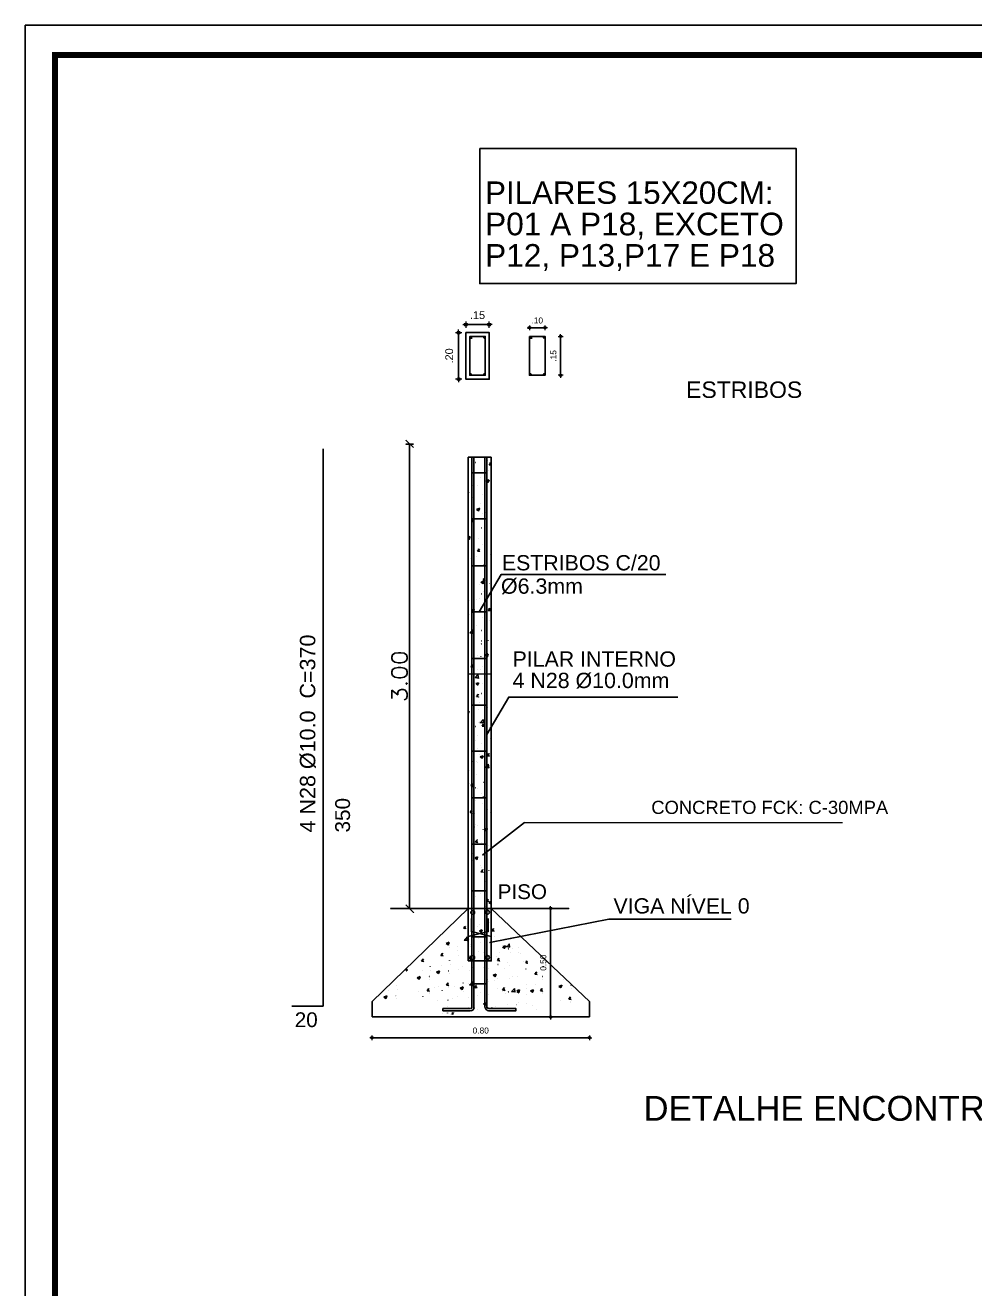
# Model space of a CAD drawing. Header units: millimetres. Extents: x 2317 to 2736, y 1295 to 1343.
# Drawn here: x 2316.87 to 2332.77, y 1320.15 to 1341.3 of the extents above; entities that cross this region are included whole.
import ezdxf

# ---------------------------------------------------------------- set-up
doc = ezdxf.new("R2010")
doc.units = ezdxf.units.MM
for name, color, linetype in [('BL-CRM-03', 7, 'Continuous'), ('PILARES', 1, 'Continuous'), ('VIGAS', 5, 'Continuous')]:
    doc.layers.add(name, color=color, linetype=linetype)
for name, color, linetype, lineweight in [('COTAS', 53, 'Continuous', 9), ('DT-Armadura', 2, 'Continuous', 30), ('DT-Cotas', 9, 'Continuous', 5)]:
    doc.layers.add(name, color=color, linetype=linetype, lineweight=lineweight)
doc.styles.add('Arial', font='arial.ttf')
doc.styles.add('Arial$001', font='arial.ttf', dxfattribs={"height": 1.563588})
doc.styles.add('CARIMBO_DADOS', font='arial.ttf', dxfattribs={"height": 0.1})
doc.dimstyles.new('COTAS_EXTERNAS', dxfattribs={"dimtxt": 0.1, "dimasz": 0.01, "dimexe": 0, "dimexo": 0, "dimgap": 0.07, "dimtad": 1, "dimzin": 5, "dimdsep": 46, "dimtxsty": 'CARIMBO_DADOS', "dimblk1": 'CIRCULOS', "dimblk2": 'CIRCULOS', "dimsah": 1, "dimcen": 0, "dimse1": 1, "dimse2": 1, "dimclrd": 8, "dimclre": 8, "dimclrt": 230, "dimadec": 0, "dimazin": 0, "dimtfac": 100, "dimtix": 1, "dimtmove": 2, "dimatfit": 3, "dimldrblk": 'CIRCULOS', "dimfxl": 1, "dimtolj": 1, "dimtzin": 5, "dimarcsym": 0})

# ---------------------------------------------------------------- blocks, each defined once
blk = doc.blocks.new('CIRCULOS')
at = {"layer": 'COTAS'}
for p, q in [((-4, 0), (4, 0)), ((0, 4), (0, -4))]:
    blk.add_line(p, q, dxfattribs=at)
for radius in [2, 1]:
    blk.add_circle((0, 0), radius, dxfattribs=at)
blk = doc.blocks.new('*D13')
at = {"layer": 'BL-CRM-03', "color": 8, "lineweight": -2}
blk.add_line((2325.668, 1324.708), (2325.668, 1326.505), dxfattribs=at)
at = {"layer": 'Defpoints', "color": 0}
for p in [(2325.668, 1326.515), (2327.382, 1326.515), (2325.774, 1324.698)]:
    blk.add_point(p, dxfattribs=at)
at = {"layer": 'BL-CRM-03', "color": 8, "lineweight": -2, "xscale": 0.01, "yscale": 0.01, "zscale": 0.01}
for p, rotation in [((2325.668, 1326.515), 90), ((2325.668, 1324.698), 270)]:
    blk.add_blockref('CIRCULOS', p, dxfattribs=dict(at, rotation=rotation))
at = {"layer": 'BL-CRM-03', "color": 230, "insert": (2325.547, 1325.607), "char_height": 0.1, "attachment_point": 5, "rotation": 90, "style": 'CARIMBO_DADOS'}
blk.add_mtext('\\A1;0.50', dxfattribs=at)
blk = doc.blocks.new('*D14')
at = {"layer": 'BL-CRM-03', "color": 8, "lineweight": -2}
blk.add_line((2322.69, 1324.349), (2326.307, 1324.349), dxfattribs=at)
at = {"layer": 'Defpoints', "color": 0}
for p in [(2322.68, 1324.698), (2326.317, 1324.698), (2326.317, 1324.349)]:
    blk.add_point(p, dxfattribs=at)
at = {"layer": 'BL-CRM-03', "color": 8, "lineweight": -2, "xscale": 0.01, "yscale": 0.01, "zscale": 0.01, "rotation": 180}
blk.add_blockref('CIRCULOS', (2322.68, 1324.349), dxfattribs=at)
at = {"layer": 'BL-CRM-03', "color": 8, "lineweight": -2, "xscale": 0.01, "yscale": 0.01, "zscale": 0.01}
blk.add_blockref('CIRCULOS', (2326.317, 1324.349), dxfattribs=at)
at = {"layer": 'BL-CRM-03', "color": 230, "insert": (2324.499, 1324.47), "char_height": 0.1, "attachment_point": 5, "style": 'CARIMBO_DADOS'}
blk.add_mtext('\\A1;0.80', dxfattribs=at)
blk = doc.blocks.new('*D57')
at = {"layer": 'BL-CRM-03', "color": 8, "lineweight": -2}
for p, q in [((2325.305, 1336.239), (2325.295, 1336.239)), ((2325.315, 1336.239), (2325.575, 1336.239)), ((2325.585, 1336.239), (2325.595, 1336.239))]:
    blk.add_line(p, q, dxfattribs=at)
at = {"layer": 'Defpoints', "color": 0}
for p in [(2325.575, 1336.239), (2325.315, 1335.914), (2325.575, 1335.914)]:
    blk.add_point(p, dxfattribs=at)
at = {"layer": 'BL-CRM-03', "color": 8, "lineweight": -2, "xscale": 0.01, "yscale": 0.01, "zscale": 0.01}
blk.add_blockref('CIRCULOS', (2325.315, 1336.239), dxfattribs=at)
at = {"layer": 'BL-CRM-03', "color": 8, "lineweight": -2, "xscale": 0.01, "yscale": 0.01, "zscale": 0.01, "rotation": 180}
blk.add_blockref('CIRCULOS', (2325.575, 1336.239), dxfattribs=at)
at = {"layer": 'BL-CRM-03', "color": 230, "insert": (2325.445, 1336.36), "char_height": 0.1, "attachment_point": 5, "style": 'CARIMBO_DADOS'}
blk.add_mtext('\\A1;.10', dxfattribs=at)
blk = doc.blocks.new('*D58')
at = {"layer": 'BL-CRM-03', "color": 8, "lineweight": -2}
blk.add_line((2325.836, 1335.453), (2325.836, 1336.083), dxfattribs=at)
at = {"layer": 'Defpoints', "color": 0}
for p in [(2325.575, 1336.093), (2325.836, 1336.093), (2325.575, 1335.443)]:
    blk.add_point(p, dxfattribs=at)
at = {"layer": 'BL-CRM-03', "color": 8, "lineweight": -2, "xscale": 0.01, "yscale": 0.01, "zscale": 0.01}
for p, rotation in [((2325.836, 1336.093), 90), ((2325.836, 1335.443), 270)]:
    blk.add_blockref('CIRCULOS', p, dxfattribs=dict(at, rotation=rotation))
at = {"layer": 'BL-CRM-03', "color": 230, "insert": (2325.715, 1335.768), "char_height": 0.1, "attachment_point": 5, "rotation": 90, "style": 'CARIMBO_DADOS'}
blk.add_mtext('\\A1;.15', dxfattribs=at)

msp = doc.modelspace()

# ---------------------------------------------------------------- linework, layer by layer
at = {"color": 7, "linetype": 'Continuous', "lineweight": -2}
for p, q in [((2324.288, 1326.295), (2324.288, 1334.07)), ((2324.288, 1334.07), (2324.675, 1334.07)), ((2324.675, 1334.07), (2324.675, 1326.295)), ((2322.68, 1324.958), (2324.288, 1326.515)), ((2324.675, 1326.515), (2326.317, 1324.958)), ((2324.288, 1326.295), (2324.288, 1326.295)), ((2324.675, 1326.295), (2324.675, 1326.295)), ((2322.68, 1324.698), (2322.68, 1324.958)), ((2326.317, 1324.698), (2326.317, 1324.958)), ((2326.317, 1324.698), (2322.68, 1324.698))]:
    msp.add_line(p, q, dxfattribs=at)
msp.add_line((2324.53, 1327.408), (2325.234, 1327.957))
for points in [[(2316.873, 1299.254), (2375.073, 1299.254), (2375.073, 1341.304), (2316.873, 1341.304)], [(2324.25, 1336.158), (2324.64, 1336.158), (2324.64, 1335.378), (2324.25, 1335.378)]]:
    msp.add_lwpolyline(points, close=True)
at = {"const_width": 0.1}
msp.add_lwpolyline([(2317.373, 1299.754), (2374.573, 1299.754), (2374.573, 1340.804), (2317.373, 1340.804)], close=True, dxfattribs=at)
at = {"color": 7}
msp.add_lwpolyline([(2324.481, 1339.238), (2329.781, 1339.238), (2329.777, 1336.978), (2324.481, 1336.978)], close=True, dxfattribs=at)
at = {"color": 7, "linetype": 'Continuous', "lineweight": -2, "true_color": 0x000007}
for points in [[(2323.374, 1334.232), (2323.247, 1334.359), (2323.247, 1334.359)], [(2323.374, 1334.292), (2323.247, 1334.292), (2323.247, 1334.292)], [(2323.307, 1326.515), (2323.307, 1334.292), (2323.307, 1334.292)], [(2324.417, 1333.984), (2324.413, 1333.984), (2324.413, 1333.984)], [(2324.641, 1333.945), (2324.675, 1333.984), (2324.675, 1333.984)], [(2324.662, 1333.941), (2324.658, 1333.98), (2324.658, 1333.98)], [(2324.666, 1334.023), (2324.675, 1334.027), (2324.675, 1334.027)], [(2324.666, 1334.027), (2324.675, 1334.027), (2324.675, 1334.027)], [(2324.378, 1333.821), (2324.374, 1333.821), (2324.374, 1333.821)], [(2324.641, 1333.945), (2324.675, 1333.941), (2324.675, 1333.941)], [(2324.589, 1333.674), (2324.641, 1333.692), (2324.641, 1333.692)], [(2324.589, 1333.674), (2324.623, 1333.653), (2324.623, 1333.653)], [(2324.623, 1333.653), (2324.641, 1333.692), (2324.641, 1333.692)], [(2324.288, 1333.52), (2324.288, 1333.528), (2324.288, 1333.528)], [(2324.288, 1333.49), (2324.301, 1333.49), (2324.301, 1333.49)], [(2324.43, 1333.197), (2324.481, 1333.219), (2324.481, 1333.219)], [(2324.43, 1333.197), (2324.464, 1333.176), (2324.464, 1333.176)], [(2324.464, 1333.176), (2324.477, 1333.214), (2324.477, 1333.214)], [(2324.348, 1332.995), (2324.383, 1333.034), (2324.383, 1333.034)], [(2324.348, 1332.995), (2324.387, 1332.995), (2324.387, 1332.995)], [(2324.378, 1332.986), (2324.365, 1333.034), (2324.365, 1333.034)], [(2324.288, 1332.724), (2324.322, 1332.741), (2324.322, 1332.741)], [(2324.288, 1332.707), (2324.305, 1332.694), (2324.305, 1332.694)], [(2324.305, 1332.694), (2324.314, 1332.733), (2324.314, 1332.733)], [(2324.516, 1332.888), (2324.512, 1332.888), (2324.512, 1332.888)], [(2324.443, 1332.496), (2324.477, 1332.535), (2324.477, 1332.535)], [(2324.443, 1332.496), (2324.481, 1332.496), (2324.481, 1332.496)], [(2324.464, 1332.492), (2324.46, 1332.535), (2324.46, 1332.535)], [(2324.662, 1332.453), (2324.675, 1332.449), (2324.675, 1332.449)], [(2324.666, 1332.453), (2324.675, 1332.457), (2324.675, 1332.457)], [(2324.475, 1331.481), (2324.841, 1332.109), (2327.595, 1332.109)], [(2324.555, 1332.268), (2324.55, 1332.268), (2324.55, 1332.268)], [(2324.503, 1331.976), (2324.537, 1331.954), (2324.537, 1331.954)], [(2324.507, 1331.98), (2324.555, 1331.997), (2324.555, 1331.997)], [(2324.537, 1332.002), (2324.563, 1332.04), (2324.563, 1332.04)], [(2324.537, 1332.002), (2324.576, 1332.002), (2324.576, 1332.002)], [(2324.537, 1331.954), (2324.555, 1331.993), (2324.555, 1331.993)], [(2324.559, 1331.997), (2324.546, 1332.04), (2324.546, 1332.04)], [(2324.555, 1332.015), (2324.55, 1332.015), (2324.55, 1332.015)], [(2324.653, 1331.959), (2324.649, 1331.959), (2324.649, 1331.959)], [(2324.516, 1331.782), (2324.512, 1331.782), (2324.512, 1331.782)], [(2324.344, 1331.503), (2324.391, 1331.52), (2324.391, 1331.52)], [(2324.344, 1331.494), (2324.378, 1331.473), (2324.378, 1331.473)], [(2324.378, 1331.473), (2324.391, 1331.52), (2324.391, 1331.52)], [(2324.623, 1331.507), (2324.658, 1331.546), (2324.658, 1331.546)], [(2324.623, 1331.507), (2324.662, 1331.507), (2324.662, 1331.507)], [(2324.645, 1331.503), (2324.641, 1331.546), (2324.641, 1331.546)], [(2324.314, 1331.129), (2324.37, 1331.18), (2324.37, 1331.18)], [(2324.314, 1331.133), (2324.37, 1331.129), (2324.37, 1331.129)], [(2324.37, 1331.116), (2324.365, 1331.18), (2324.365, 1331.18)], [(2324.516, 1331.172), (2324.512, 1331.172), (2324.512, 1331.172)], [(2324.623, 1331.004), (2324.623, 1331.008), (2324.623, 1331.008)], [(2324.516, 1330.995), (2324.512, 1330.995), (2324.512, 1330.995)], [(2324.516, 1330.944), (2324.512, 1330.944), (2324.512, 1330.944)], [(2324.34, 1330.561), (2324.365, 1330.6), (2324.365, 1330.6)], [(2324.361, 1330.557), (2324.348, 1330.591), (2324.348, 1330.591)], [(2324.499, 1330.729), (2324.499, 1330.733), (2324.499, 1330.733)], [(2324.58, 1330.759), (2324.623, 1330.776), (2324.623, 1330.776)], [(2324.58, 1330.755), (2324.615, 1330.729), (2324.615, 1330.729)], [(2324.606, 1330.729), (2324.623, 1330.776), (2324.623, 1330.776)], [(2324.619, 1330.767), (2324.619, 1330.772), (2324.619, 1330.772)], [(2324.331, 1330.561), (2324.378, 1330.557), (2324.378, 1330.557)], [(2324.404, 1330.38), (2324.451, 1330.432), (2324.451, 1330.432)], [(2324.404, 1330.385), (2324.46, 1330.372), (2324.46, 1330.372)], [(2324.46, 1330.368), (2324.451, 1330.428), (2324.451, 1330.428)], [(2323.011, 1330.033), (2323.011, 1330.17), (2323.11, 1330.093), (2323.11, 1330.132), (2323.12, 1330.16), (2323.138, 1330.17), (2323.17, 1330.181), (2323.198, 1330.181), (2323.236, 1330.17), (2323.258, 1330.142), (2323.269, 1330.11), (2323.269, 1330.071), (2323.258, 1330.033), (2323.247, 1330.022), (2323.219, 1330.011)], [(2324.417, 1330.281), (2324.447, 1330.256), (2324.447, 1330.256)], [(2324.421, 1330.281), (2324.464, 1330.294), (2324.464, 1330.294)], [(2324.447, 1330.256), (2324.464, 1330.294), (2324.464, 1330.294)], [(2324.426, 1330.066), (2324.46, 1330.105), (2324.46, 1330.105)], [(2324.426, 1330.066), (2324.464, 1330.058), (2324.464, 1330.058)], [(2324.447, 1330.058), (2324.443, 1330.097), (2324.443, 1330.097)], [(2324.516, 1330.114), (2324.512, 1330.114), (2324.512, 1330.114)], [(2324.602, 1329.426), (2324.967, 1330.054), (2327.799, 1330.054)], [(2324.288, 1329.813), (2324.305, 1329.817), (2324.305, 1329.817)], [(2324.288, 1329.778), (2324.305, 1329.817), (2324.305, 1329.817)], [(2324.417, 1329.559), (2324.413, 1329.559), (2324.413, 1329.559)], [(2324.486, 1329.628), (2324.546, 1329.624), (2324.546, 1329.624)], [(2324.49, 1329.624), (2324.542, 1329.679), (2324.542, 1329.679)], [(2324.52, 1329.568), (2324.546, 1329.606), (2324.546, 1329.606)], [(2324.52, 1329.568), (2324.559, 1329.563), (2324.559, 1329.563)], [(2324.542, 1329.563), (2324.537, 1329.602), (2324.537, 1329.602)], [(2324.546, 1329.619), (2324.542, 1329.679), (2324.542, 1329.679)], [(2324.653, 1329.538), (2324.675, 1329.546), (2324.675, 1329.546)], [(2324.653, 1329.538), (2324.675, 1329.52), (2324.675, 1329.52)], [(2324.658, 1329.353), (2324.658, 1329.357), (2324.658, 1329.357)], [(2324.606, 1329.073), (2324.641, 1329.112), (2324.641, 1329.112)], [(2324.636, 1329.064), (2324.623, 1329.107), (2324.623, 1329.107)], [(2324.378, 1328.978), (2324.374, 1328.983), (2324.374, 1328.983)], [(2324.49, 1329.056), (2324.537, 1329.073), (2324.537, 1329.073)], [(2324.49, 1329.056), (2324.524, 1329.034), (2324.524, 1329.034)], [(2324.524, 1329.034), (2324.537, 1329.073), (2324.537, 1329.073)], [(2324.58, 1328.875), (2324.628, 1328.931), (2324.628, 1328.931)], [(2324.606, 1329.073), (2324.645, 1329.069), (2324.645, 1329.069)], [(2324.636, 1328.867), (2324.623, 1328.931), (2324.623, 1328.931)], [(2324.576, 1328.88), (2324.636, 1328.871), (2324.636, 1328.871)], [(2324.331, 1328.579), (2324.378, 1328.6), (2324.378, 1328.6)], [(2324.331, 1328.579), (2324.361, 1328.557), (2324.361, 1328.557)], [(2324.361, 1328.557), (2324.378, 1328.596), (2324.378, 1328.596)], [(2324.417, 1328.536), (2324.413, 1328.536), (2324.413, 1328.536)], [(2324.555, 1328.63), (2324.55, 1328.63), (2324.55, 1328.63)], [(2324.546, 1328.389), (2324.546, 1328.394), (2324.546, 1328.394)], [(2324.322, 1328.123), (2324.348, 1328.161), (2324.348, 1328.161)], [(2324.322, 1328.123), (2324.361, 1328.114), (2324.361, 1328.114)], [(2324.344, 1328.114), (2324.34, 1328.153), (2324.34, 1328.153)], [(2324.378, 1328.149), (2324.374, 1328.149), (2324.374, 1328.149)], [(2324.662, 1328.131), (2324.675, 1328.127), (2324.675, 1328.127)], [(2324.666, 1328.127), (2324.675, 1328.131), (2324.675, 1328.131)], [(2324.391, 1327.878), (2324.391, 1327.882), (2324.391, 1327.882)], [(2324.542, 1327.839), (2324.542, 1327.843), (2324.542, 1327.843)], [(2324.563, 1327.835), (2324.606, 1327.856), (2324.606, 1327.856)], [(2324.563, 1327.835), (2324.598, 1327.813), (2324.598, 1327.813)], [(2324.598, 1327.813), (2324.606, 1327.852), (2324.606, 1327.852)], [(2324.408, 1327.628), (2324.443, 1327.667), (2324.443, 1327.667)], [(2324.408, 1327.628), (2324.447, 1327.62), (2324.447, 1327.62)], [(2324.438, 1327.62), (2324.426, 1327.658), (2324.426, 1327.658)], [(2324.378, 1327.439), (2324.374, 1327.439), (2324.374, 1327.439)], [(2324.378, 1327.314), (2324.374, 1327.314), (2324.374, 1327.314)], [(2324.404, 1327.362), (2324.447, 1327.379), (2324.447, 1327.379)], [(2324.404, 1327.357), (2324.438, 1327.336), (2324.438, 1327.336)], [(2324.438, 1327.336), (2324.447, 1327.379), (2324.447, 1327.379)], [(2324.503, 1327.129), (2324.537, 1327.168), (2324.537, 1327.168)], [(2324.503, 1327.129), (2324.542, 1327.125), (2324.542, 1327.125)], [(2324.524, 1327.125), (2324.52, 1327.164), (2324.52, 1327.164)], [(2324.636, 1327.151), (2324.636, 1327.155), (2324.636, 1327.155)], [(2324.288, 1326.893), (2324.288, 1326.901), (2324.288, 1326.901)], [(2323.374, 1326.448), (2323.247, 1326.575), (2323.247, 1326.575)], [(2323.247, 1326.575), (2323.374, 1326.448), (2323.374, 1326.448)], [(2324.598, 1326.635), (2324.623, 1326.673), (2324.623, 1326.673)], [(2324.598, 1326.635), (2324.636, 1326.63), (2324.636, 1326.63)], [(2324.619, 1326.63), (2324.606, 1326.669), (2324.606, 1326.669)], [(2324.636, 1326.618), (2324.675, 1326.63), (2324.675, 1326.63)], [(2324.636, 1326.613), (2324.666, 1326.592), (2324.666, 1326.592)], [(2324.666, 1326.592), (2324.675, 1326.613), (2324.675, 1326.613)], [(2324.288, 1326.515), (2322.989, 1326.515), (2322.989, 1326.515)], [(2323.374, 1326.515), (2323.247, 1326.515), (2323.247, 1326.515)], [(2323.374, 1326.515), (2323.247, 1326.515), (2323.247, 1326.515)], [(2324.653, 1326.51), (2324.649, 1326.51), (2324.649, 1326.51)], [(2324.675, 1326.515), (2325.974, 1326.515), (2325.974, 1326.515)], [(2324.211, 1326.183), (2324.245, 1326.218), (2324.245, 1326.218)], [(2324.211, 1326.183), (2324.249, 1326.179), (2324.249, 1326.179)], [(2324.241, 1326.175), (2324.228, 1326.218), (2324.228, 1326.218)], [(2324.346, 1326.348), (2324.346, 1326.127), (2324.346, 1326.127)], [(2324.477, 1326.14), (2324.52, 1326.157), (2324.52, 1326.157)], [(2324.477, 1326.14), (2324.507, 1326.119), (2324.507, 1326.119)], [(2324.507, 1326.119), (2324.52, 1326.157), (2324.52, 1326.157)], [(2324.625, 1326.127), (2324.625, 1326.348), (2324.625, 1326.348)], [(2324.653, 1325.947), (2326.644, 1326.334), (2328.691, 1326.334)], [(2324.684, 1326.14), (2324.718, 1326.179), (2324.718, 1326.179)], [(2324.684, 1326.14), (2324.722, 1326.136), (2324.722, 1326.136)], [(2324.705, 1326.136), (2324.701, 1326.175), (2324.701, 1326.175)], [(2323.918, 1325.927), (2323.968, 1325.949), (2323.968, 1325.949)], [(2323.952, 1325.904), (2323.968, 1325.942), (2323.968, 1325.942)], [(2324.223, 1325.985), (2324.284, 1325.981), (2324.284, 1325.981)], [(2324.228, 1325.981), (2324.279, 1326.037), (2324.279, 1326.037)], [(2324.284, 1325.968), (2324.271, 1326.037), (2324.271, 1326.037)], [(2324.288, 1326.044), (2324.625, 1326.127), (2324.625, 1326.127)], [(2324.346, 1326.127), (2324.676, 1326.044), (2324.676, 1326.044)], [(2324.348, 1326.037), (2324.602, 1326.037), (2324.602, 1326.037)], [(2324.653, 1325.947), (2324.649, 1325.947), (2324.649, 1325.947)], [(2323.83, 1325.727), (2323.864, 1325.766), (2323.864, 1325.766)], [(2323.83, 1325.727), (2323.869, 1325.723), (2323.869, 1325.723)], [(2323.851, 1325.723), (2323.847, 1325.762), (2323.847, 1325.762)], [(2323.918, 1325.927), (2323.952, 1325.904), (2323.952, 1325.904)], [(2324.116, 1325.876), (2324.116, 1325.878), (2324.116, 1325.878)], [(2324.305, 1325.689), (2324.34, 1325.723), (2324.34, 1325.723)], [(2324.327, 1325.676), (2324.322, 1325.723), (2324.322, 1325.723)], [(2324.817, 1325.775), (2324.817, 1325.779), (2324.817, 1325.779)], [(2324.864, 1325.869), (2324.899, 1325.848), (2324.899, 1325.848)], [(2324.873, 1325.878), (2324.916, 1325.891), (2324.916, 1325.891)], [(2324.899, 1325.848), (2324.916, 1325.891), (2324.916, 1325.891)], [(2324.929, 1325.869), (2324.98, 1325.925), (2324.98, 1325.925)], [(2324.929, 1325.878), (2324.98, 1325.869), (2324.98, 1325.869)], [(2324.967, 1325.839), (2324.963, 1325.839), (2324.963, 1325.839)], [(2324.98, 1325.865), (2324.976, 1325.925), (2324.976, 1325.925)], [(2324.989, 1325.775), (2324.989, 1325.779), (2324.989, 1325.779)], [(2325.139, 1325.775), (2325.139, 1325.779), (2325.139, 1325.779)], [(2323.507, 1325.632), (2323.541, 1325.671), (2323.541, 1325.671)], [(2323.507, 1325.632), (2323.545, 1325.628), (2323.545, 1325.628)], [(2323.528, 1325.628), (2323.524, 1325.667), (2323.524, 1325.667)], [(2323.651, 1325.544), (2323.651, 1325.546), (2323.651, 1325.546)], [(2323.974, 1325.639), (2323.974, 1325.641), (2323.974, 1325.641)], [(2324.305, 1325.684), (2324.344, 1325.684), (2324.344, 1325.684)], [(2324.314, 1325.663), (2324.361, 1325.676), (2324.361, 1325.676)], [(2324.314, 1325.663), (2324.348, 1325.637), (2324.348, 1325.637)], [(2324.348, 1325.637), (2324.361, 1325.676), (2324.361, 1325.676)], [(2324.378, 1325.525), (2324.374, 1325.525), (2324.374, 1325.525)], [(2324.778, 1325.646), (2324.804, 1325.684), (2324.804, 1325.684)], [(2324.778, 1325.646), (2324.817, 1325.637), (2324.817, 1325.637)], [(2324.791, 1325.577), (2324.787, 1325.577), (2324.787, 1325.577)], [(2324.8, 1325.637), (2324.795, 1325.676), (2324.795, 1325.676)], [(2325.251, 1325.607), (2325.277, 1325.637), (2325.277, 1325.637)], [(2325.251, 1325.603), (2325.277, 1325.603), (2325.277, 1325.603)], [(2325.273, 1325.594), (2325.264, 1325.637), (2325.264, 1325.637)], [(2325.264, 1325.611), (2325.277, 1325.616), (2325.277, 1325.616)], [(2325.264, 1325.607), (2325.277, 1325.594), (2325.277, 1325.594)], [(2325.546, 1325.544), (2325.546, 1325.546), (2325.546, 1325.546)], [(2323.436, 1325.353), (2323.485, 1325.374), (2323.485, 1325.374)], [(2323.436, 1325.353), (2323.468, 1325.331), (2323.468, 1325.331)], [(2323.468, 1325.331), (2323.485, 1325.368), (2323.485, 1325.368)], [(2323.64, 1325.374), (2323.638, 1325.374), (2323.638, 1325.374)], [(2323.759, 1325.448), (2323.808, 1325.469), (2323.808, 1325.469)], [(2323.759, 1325.448), (2323.791, 1325.426), (2323.791, 1325.426)], [(2323.791, 1325.426), (2323.808, 1325.463), (2323.808, 1325.463)], [(2323.963, 1325.469), (2323.961, 1325.469), (2323.961, 1325.469)], [(2324.705, 1325.396), (2324.757, 1325.413), (2324.757, 1325.413)], [(2324.705, 1325.396), (2324.739, 1325.375), (2324.739, 1325.375)], [(2324.739, 1325.375), (2324.757, 1325.413), (2324.757, 1325.413)], [(2325.251, 1325.499), (2325.251, 1325.504), (2325.251, 1325.504)], [(2325.402, 1325.412), (2325.437, 1325.451), (2325.437, 1325.451)], [(2325.402, 1325.412), (2325.441, 1325.408), (2325.441, 1325.408)], [(2325.424, 1325.408), (2325.419, 1325.447), (2325.419, 1325.447)], [(2325.536, 1325.374), (2325.533, 1325.374), (2325.533, 1325.374)], [(2323.094, 1325.222), (2323.094, 1325.224), (2323.094, 1325.224)], [(2323.601, 1325.138), (2323.629, 1325.176), (2323.629, 1325.176)], [(2323.601, 1325.138), (2323.64, 1325.131), (2323.64, 1325.131)], [(2323.623, 1325.131), (2323.616, 1325.17), (2323.616, 1325.17)], [(2323.629, 1325.138), (2323.627, 1325.138), (2323.627, 1325.138)], [(2323.851, 1325.138), (2323.851, 1325.14), (2323.851, 1325.14)], [(2323.925, 1325.233), (2323.952, 1325.272), (2323.952, 1325.272)], [(2323.925, 1325.233), (2323.963, 1325.226), (2323.963, 1325.226)], [(2323.946, 1325.226), (2323.94, 1325.265), (2323.94, 1325.265)], [(2323.952, 1325.233), (2323.95, 1325.233), (2323.95, 1325.233)], [(2324.155, 1325.181), (2324.202, 1325.203), (2324.202, 1325.203)], [(2324.155, 1325.181), (2324.189, 1325.16), (2324.189, 1325.16)], [(2324.189, 1325.16), (2324.202, 1325.198), (2324.202, 1325.198)], [(2324.202, 1325.263), (2324.202, 1325.267), (2324.202, 1325.267)], [(2324.309, 1325.233), (2324.365, 1325.289), (2324.365, 1325.289)], [(2324.309, 1325.237), (2324.37, 1325.224), (2324.37, 1325.224)], [(2324.348, 1325.254), (2324.602, 1325.254), (2324.602, 1325.254)], [(2324.365, 1325.22), (2324.361, 1325.28), (2324.361, 1325.28)], [(2324.391, 1325.194), (2324.426, 1325.224), (2324.426, 1325.224)], [(2324.391, 1325.19), (2324.438, 1325.19), (2324.438, 1325.19)], [(2324.421, 1325.181), (2324.408, 1325.224), (2324.408, 1325.224)], [(2324.864, 1325.151), (2324.899, 1325.19), (2324.899, 1325.19)], [(2324.864, 1325.151), (2324.903, 1325.143), (2324.903, 1325.143)], [(2324.894, 1325.143), (2324.881, 1325.181), (2324.881, 1325.181)], [(2324.967, 1325.121), (2324.963, 1325.121), (2324.963, 1325.121)], [(2325.015, 1325.121), (2325.066, 1325.177), (2325.066, 1325.177)], [(2325.015, 1325.125), (2325.071, 1325.117), (2325.071, 1325.117)], [(2325.071, 1325.112), (2325.066, 1325.177), (2325.066, 1325.177)], [(2325.105, 1325.134), (2325.148, 1325.151), (2325.148, 1325.151)], [(2325.105, 1325.125), (2325.135, 1325.104), (2325.135, 1325.104)], [(2325.135, 1325.104), (2325.148, 1325.151), (2325.148, 1325.151)], [(2325.331, 1325.133), (2325.381, 1325.154), (2325.381, 1325.154)], [(2325.331, 1325.133), (2325.364, 1325.111), (2325.364, 1325.111)], [(2325.364, 1325.111), (2325.381, 1325.148), (2325.381, 1325.148)], [(2325.497, 1325.138), (2325.525, 1325.176), (2325.525, 1325.176)], [(2325.497, 1325.138), (2325.536, 1325.131), (2325.536, 1325.131)], [(2325.518, 1325.131), (2325.512, 1325.17), (2325.512, 1325.17)], [(2325.525, 1325.138), (2325.523, 1325.138), (2325.523, 1325.138)], [(2325.807, 1325.21), (2325.857, 1325.232), (2325.857, 1325.232)], [(2325.807, 1325.21), (2325.839, 1325.189), (2325.839, 1325.189)], [(2325.839, 1325.189), (2325.857, 1325.225), (2325.857, 1325.225)], [(2326.011, 1325.232), (2326.009, 1325.232), (2326.009, 1325.232)], [(2322.879, 1325.03), (2322.929, 1325.052), (2322.929, 1325.052)], [(2322.879, 1325.03), (2322.911, 1325.009), (2322.911, 1325.009)], [(2322.911, 1325.009), (2322.929, 1325.045), (2322.929, 1325.045)], [(2323.083, 1325.052), (2323.081, 1325.052), (2323.081, 1325.052)], [(2323.528, 1325.043), (2323.528, 1325.045), (2323.528, 1325.045)], [(2323.952, 1324.979), (2323.95, 1324.979), (2323.95, 1324.979)], [(2324.116, 1325.039), (2324.116, 1325.041), (2324.116, 1325.041)], [(2324.546, 1324.919), (2324.598, 1324.936), (2324.598, 1324.936)], [(2324.546, 1324.919), (2324.58, 1324.897), (2324.58, 1324.897)], [(2324.58, 1324.897), (2324.589, 1324.936), (2324.589, 1324.936)], [(2325.105, 1324.906), (2325.101, 1324.906), (2325.101, 1324.906)], [(2325.973, 1324.995), (2326.001, 1325.034), (2326.001, 1325.034)], [(2325.973, 1324.995), (2326.011, 1324.989), (2326.011, 1324.989)], [(2325.994, 1324.989), (2325.988, 1325.027), (2325.988, 1325.027)], [(2326.001, 1324.995), (2325.999, 1324.995), (2325.999, 1324.995)], [(2323.94, 1324.764), (2323.94, 1324.766), (2323.94, 1324.766)], [(2324.013, 1324.738), (2324.045, 1324.775), (2324.045, 1324.775)], [(2324.034, 1324.738), (2324.028, 1324.771), (2324.028, 1324.771)], [(2324.615, 1324.85), (2324.615, 1324.854), (2324.615, 1324.854)], [(2324.684, 1324.85), (2324.684, 1324.854), (2324.684, 1324.854)], [(2325.424, 1324.823), (2325.424, 1324.825), (2325.424, 1324.825)]]:
    msp.add_lwpolyline(points, dxfattribs=at)
for points in [[(2324.387, 1334.062), (2324.387, 1334.062)], [(2324.387, 1333.984), (2324.387, 1333.984)], [(2324.619, 1334.019), (2324.619, 1334.019)], [(2324.623, 1334.062), (2324.623, 1334.062)], [(2324.606, 1333.804), (2324.606, 1333.804)], [(2324.628, 1333.851), (2324.628, 1333.851)], [(2324.365, 1333.593), (2324.365, 1333.593)], [(2324.451, 1333.593), (2324.451, 1333.593)], [(2324.49, 1333.726), (2324.49, 1333.726)], [(2324.602, 1333.584), (2324.602, 1333.584)], [(2324.365, 1333.391), (2324.365, 1333.391)], [(2324.52, 1333.451), (2324.52, 1333.451)], [(2324.589, 1333.361), (2324.589, 1333.361)], [(2324.387, 1333.154), (2324.387, 1333.154)], [(2324.503, 1333.3), (2324.503, 1333.3)], [(2324.524, 1333.133), (2324.524, 1333.133)], [(2324.585, 1333.141), (2324.585, 1333.141)], [(2324.58, 1332.922), (2324.58, 1332.922)], [(2324.585, 1333.038), (2324.585, 1333.038)], [(2324.348, 1332.866), (2324.348, 1332.866)], [(2324.361, 1332.759), (2324.361, 1332.759)], [(2324.46, 1332.703), (2324.46, 1332.703)], [(2324.567, 1332.703), (2324.567, 1332.703)], [(2324.344, 1332.629), (2324.344, 1332.629)], [(2324.52, 1332.612), (2324.52, 1332.612)], [(2324.563, 1332.488), (2324.563, 1332.488)], [(2324.589, 1332.664), (2324.589, 1332.664)], [(2324.598, 1332.612), (2324.598, 1332.612)], [(2324.327, 1332.367), (2324.327, 1332.367)], [(2324.387, 1332.316), (2324.387, 1332.316)], [(2324.421, 1332.406), (2324.421, 1332.406)], [(2324.662, 1332.199), (2324.662, 1332.199)], [(2324.34, 1331.941), (2324.34, 1331.941)], [(2324.361, 1331.924), (2324.361, 1331.924)], [(2324.486, 1331.937), (2324.486, 1331.937)], [(2324.546, 1332.045), (2324.546, 1332.045)], [(2324.314, 1331.679), (2324.314, 1331.679)], [(2324.421, 1331.683), (2324.421, 1331.683)], [(2324.481, 1331.701), (2324.481, 1331.701)], [(2324.537, 1331.825), (2324.537, 1331.825)], [(2324.305, 1331.443), (2324.305, 1331.443)], [(2324.383, 1331.486), (2324.383, 1331.486)], [(2324.529, 1331.606), (2324.529, 1331.606)], [(2324.559, 1331.473), (2324.559, 1331.473)], [(2324.292, 1331.344), (2324.292, 1331.344)], [(2324.43, 1331.253), (2324.43, 1331.253)], [(2324.52, 1331.387), (2324.52, 1331.387)], [(2324.641, 1331.331), (2324.641, 1331.331)], [(2324.352, 1331.09), (2324.352, 1331.09)], [(2324.383, 1331.215), (2324.383, 1331.215)], [(2323.011, 1330.699), (2323.021, 1330.665), (2323.06, 1330.637), (2323.12, 1330.626), (2323.159, 1330.626), (2323.219, 1330.637), (2323.258, 1330.665), (2323.269, 1330.699), (2323.269, 1330.725), (2323.258, 1330.764), (2323.219, 1330.788), (2323.159, 1330.798), (2323.12, 1330.798), (2323.06, 1330.788), (2323.021, 1330.764), (2323.011, 1330.725)], [(2324.503, 1330.952), (2324.503, 1330.952)], [(2324.383, 1330.66), (2324.383, 1330.66)], [(2324.383, 1330.647), (2324.383, 1330.647)], [(2324.451, 1330.746), (2324.451, 1330.746)], [(2323.011, 1330.45), (2323.021, 1330.418), (2323.06, 1330.39), (2323.12, 1330.379), (2323.159, 1330.379), (2323.219, 1330.39), (2323.258, 1330.418), (2323.269, 1330.45), (2323.269, 1330.478), (2323.258, 1330.517), (2323.219, 1330.538), (2323.159, 1330.551), (2323.12, 1330.551), (2323.06, 1330.538), (2323.021, 1330.517), (2323.011, 1330.478)], [(2324.443, 1330.509), (2324.443, 1330.509)], [(2324.49, 1330.509), (2324.49, 1330.509)], [(2324.524, 1330.57), (2324.524, 1330.57)], [(2323.247, 1330.28), (2323.258, 1330.269), (2323.269, 1330.28), (2323.258, 1330.291)], [(2324.352, 1330.256), (2324.352, 1330.256)], [(2324.481, 1330.29), (2324.481, 1330.29)], [(2324.52, 1330.286), (2324.52, 1330.286)], [(2324.602, 1330.307), (2324.602, 1330.307)], [(2324.348, 1330.028), (2324.348, 1330.028)], [(2324.477, 1330.071), (2324.477, 1330.071)], [(2324.477, 1329.972), (2324.477, 1329.972)], [(2324.288, 1329.778), (2324.288, 1329.778)], [(2324.383, 1329.817), (2324.383, 1329.817)], [(2324.464, 1329.851), (2324.464, 1329.851)], [(2324.589, 1329.817), (2324.589, 1329.817)], [(2324.615, 1329.882), (2324.615, 1329.882)], [(2324.344, 1329.636), (2324.344, 1329.636)], [(2324.46, 1329.636), (2324.46, 1329.636)], [(2324.58, 1329.581), (2324.58, 1329.581)], [(2324.352, 1329.421), (2324.352, 1329.421)], [(2324.408, 1329.323), (2324.408, 1329.323)], [(2324.447, 1329.417), (2324.447, 1329.417)], [(2324.352, 1329.211), (2324.352, 1329.211)], [(2324.443, 1329.194), (2324.443, 1329.194)], [(2324.507, 1329.28), (2324.507, 1329.28)], [(2324.567, 1329.284), (2324.567, 1329.284)], [(2324.43, 1328.974), (2324.43, 1328.974)], [(2324.438, 1328.953), (2324.438, 1328.953)], [(2324.481, 1329.095), (2324.481, 1329.095)], [(2324.309, 1328.832), (2324.309, 1328.832)], [(2324.426, 1328.755), (2324.426, 1328.755)], [(2324.309, 1328.613), (2324.309, 1328.613)], [(2324.348, 1328.591), (2324.348, 1328.591)], [(2324.447, 1328.523), (2324.447, 1328.523)], [(2324.662, 1328.6), (2324.662, 1328.6)], [(2324.383, 1328.368), (2324.383, 1328.368)], [(2324.408, 1328.321), (2324.408, 1328.321)], [(2324.507, 1328.441), (2324.507, 1328.441)], [(2324.529, 1328.265), (2324.529, 1328.265)], [(2324.37, 1328.131), (2324.37, 1328.131)], [(2324.4, 1328.101), (2324.4, 1328.101)], [(2324.619, 1328.166), (2324.619, 1328.166)], [(2324.404, 1327.929), (2324.404, 1327.929)], [(2324.447, 1327.903), (2324.447, 1327.903)], [(2324.348, 1327.753), (2324.348, 1327.753)], [(2324.387, 1327.658), (2324.387, 1327.658)], [(2324.507, 1327.611), (2324.507, 1327.611)], [(2324.52, 1327.439), (2324.52, 1327.439)], [(2324.623, 1327.577), (2324.623, 1327.577)], [(2324.37, 1327.22), (2324.37, 1327.22)], [(2324.49, 1327.241), (2324.49, 1327.241)], [(2324.507, 1327.202), (2324.507, 1327.202)], [(2324.344, 1327.181), (2324.344, 1327.181)], [(2324.361, 1327.005), (2324.361, 1327.005)], [(2324.288, 1326.901), (2324.288, 1326.901)], [(2324.34, 1326.944), (2324.34, 1326.944)], [(2324.348, 1326.923), (2324.348, 1326.923)], [(2324.352, 1326.785), (2324.352, 1326.785)], [(2324.361, 1326.906), (2324.361, 1326.906)], [(2324.585, 1326.97), (2324.585, 1326.97)], [(2324.344, 1326.566), (2324.344, 1326.566)], [(2324.408, 1326.712), (2324.408, 1326.712)], [(2324.503, 1326.772), (2324.503, 1326.772)], [(2324.288, 1325.636), (2324.676, 1325.636), (2324.676, 1326.515), (2324.288, 1326.515)], [(2324.37, 1326.48), (2324.37, 1326.48)], [(2324.37, 1326.476), (2324.37, 1326.476)], [(2324.585, 1326.553), (2324.585, 1326.553)], [(2324.666, 1326.39), (2324.666, 1326.39)], [(2324.34, 1326.342), (2324.34, 1326.342)], [(2324.451, 1326.218), (2324.451, 1326.218)], [(2324.481, 1326.252), (2324.481, 1326.252)], [(2324.645, 1326.274), (2324.645, 1326.274)], [(2324.662, 1326.166), (2324.662, 1326.166)], [(2324.727, 1326.153), (2324.727, 1326.153)], [(2324.305, 1325.99), (2324.305, 1325.99)], [(2324.327, 1326.123), (2324.327, 1326.123)], [(2324.344, 1326.084), (2324.344, 1326.084)], [(2324.469, 1326.016), (2324.469, 1326.016)], [(2324.503, 1325.942), (2324.503, 1325.942)], [(2324.722, 1326.046), (2324.722, 1326.046)], [(2324.89, 1326.007), (2324.89, 1326.007)], [(2324.997, 1325.998), (2324.997, 1325.998)], [(2323.974, 1325.899), (2323.974, 1325.899)], [(2323.978, 1325.861), (2323.978, 1325.861)], [(2324.112, 1325.811), (2324.112, 1325.811)], [(2324.133, 1325.727), (2324.133, 1325.727)], [(2324.301, 1325.749), (2324.301, 1325.749)], [(2324.322, 1325.904), (2324.322, 1325.904)], [(2324.327, 1325.882), (2324.327, 1325.882)], [(2324.464, 1325.792), (2324.464, 1325.792)], [(2324.546, 1325.783), (2324.546, 1325.783)], [(2324.645, 1325.727), (2324.645, 1325.727)], [(2324.679, 1325.869), (2324.679, 1325.869)], [(2325.032, 1325.852), (2325.032, 1325.852)], [(2325.131, 1325.861), (2325.131, 1325.861)], [(2325.169, 1325.766), (2325.169, 1325.766)], [(2323.841, 1325.564), (2323.841, 1325.564)], [(2323.985, 1325.579), (2323.985, 1325.579)], [(2324.193, 1325.547), (2324.193, 1325.547)], [(2324.309, 1325.684), (2324.309, 1325.684)], [(2324.37, 1325.646), (2324.37, 1325.646)], [(2324.546, 1325.534), (2324.546, 1325.534)], [(2324.636, 1325.508), (2324.636, 1325.508)], [(2324.757, 1325.71), (2324.757, 1325.71)], [(2324.899, 1325.517), (2324.899, 1325.517)], [(2324.954, 1325.603), (2324.954, 1325.603)], [(2324.98, 1325.555), (2324.98, 1325.555)], [(2325.208, 1325.633), (2325.208, 1325.633)], [(2323.247, 1325.481), (2323.258, 1325.47), (2323.269, 1325.481), (2323.258, 1325.496)], [(2323.517, 1325.469), (2323.517, 1325.469)], [(2323.644, 1325.325), (2323.644, 1325.325)], [(2323.661, 1325.484), (2323.661, 1325.484)], [(2323.968, 1325.42), (2323.968, 1325.42)], [(2324.125, 1325.491), (2324.125, 1325.491)], [(2324.305, 1325.469), (2324.305, 1325.469)], [(2324.619, 1325.319), (2324.619, 1325.319)], [(2324.727, 1325.315), (2324.727, 1325.315)], [(2324.782, 1325.34), (2324.782, 1325.34)], [(2324.972, 1325.336), (2324.972, 1325.336)], [(2325.032, 1325.375), (2325.032, 1325.375)], [(2325.114, 1325.379), (2325.114, 1325.379)], [(2325.54, 1325.325), (2325.54, 1325.325)], [(2325.557, 1325.484), (2325.557, 1325.484)], [(2325.889, 1325.326), (2325.889, 1325.326)], [(2322.961, 1325.146), (2322.961, 1325.146)], [(2323.105, 1325.161), (2323.105, 1325.161)], [(2323.464, 1325.116), (2323.464, 1325.116)], [(2323.633, 1325.105), (2323.633, 1325.105)], [(2323.633, 1325.088), (2323.633, 1325.088)], [(2323.731, 1325.195), (2323.731, 1325.195)], [(2323.787, 1325.211), (2323.787, 1325.211)], [(2323.957, 1325.201), (2323.957, 1325.201)], [(2323.957, 1325.183), (2323.957, 1325.183)], [(2324.066, 1325.211), (2324.066, 1325.211)], [(2324.206, 1325.121), (2324.206, 1325.121)], [(2324.301, 1325.25), (2324.301, 1325.25)], [(2324.344, 1325.25), (2324.344, 1325.25)], [(2324.421, 1325.198), (2324.421, 1325.198)], [(2324.503, 1325.104), (2324.503, 1325.104)], [(2324.559, 1325.104), (2324.559, 1325.104)], [(2324.606, 1325.082), (2324.606, 1325.082)], [(2324.628, 1325.289), (2324.628, 1325.289)], [(2324.774, 1325.181), (2324.774, 1325.181)], [(2324.86, 1325.117), (2324.86, 1325.117)], [(2324.881, 1325.173), (2324.881, 1325.173)], [(2324.911, 1325.095), (2324.911, 1325.095)], [(2325.118, 1325.164), (2325.118, 1325.164)], [(2325.268, 1325.237), (2325.268, 1325.237)], [(2325.273, 1325.173), (2325.273, 1325.173)], [(2325.413, 1325.249), (2325.413, 1325.249)], [(2325.529, 1325.105), (2325.529, 1325.105)], [(2325.529, 1325.088), (2325.529, 1325.088)], [(2326.016, 1325.182), (2326.016, 1325.182)], [(2323.088, 1325.002), (2323.088, 1325.002)], [(2323.78, 1324.975), (2323.78, 1324.975)], [(2323.935, 1324.876), (2323.935, 1324.876)], [(2324.028, 1325.007), (2324.028, 1325.007)], [(2324.288, 1325.026), (2324.288, 1325.026)], [(2324.443, 1325.061), (2324.443, 1325.061)], [(2324.623, 1325.074), (2324.623, 1325.074)], [(2324.752, 1324.876), (2324.752, 1324.876)], [(2324.954, 1324.902), (2324.954, 1324.902)], [(2325.135, 1324.94), (2325.135, 1324.94)], [(2325.264, 1325.078), (2325.264, 1325.078)], [(2325.268, 1324.928), (2325.268, 1324.928)], [(2325.359, 1324.896), (2325.359, 1324.896)], [(2325.835, 1324.974), (2325.835, 1324.974)], [(2326.005, 1324.963), (2326.005, 1324.963)], [(2326.005, 1324.946), (2326.005, 1324.946)], [(2323.851, 1324.749), (2323.851, 1324.749)], [(2323.985, 1324.743), (2323.985, 1324.743)], [(2324.271, 1324.799), (2324.271, 1324.799)], [(2324.284, 1324.807), (2324.284, 1324.807)], [(2324.288, 1324.863), (2324.288, 1324.863)], [(2324.37, 1324.807), (2324.37, 1324.807)], [(2324.438, 1324.82), (2324.438, 1324.82)], [(2324.641, 1324.846), (2324.641, 1324.846)], [(2324.993, 1324.829), (2324.993, 1324.829)]]:
    msp.add_lwpolyline(points, close=True, dxfattribs=at)
at = {"color": 252, "linetype": 'Continuous', "lineweight": 9, "true_color": 0x939598}
msp.add_lwpolyline([(2324.288, 1330.441), (2324.675, 1330.441), (2324.675, 1330.441)], dxfattribs=at)
at = {"color": 7, "linetype": 'Continuous', "lineweight": -2, "true_color": 0x000007}
for points in [[(2324.397, 1326.447), (2324.397, 1326.466), (2324.383, 1326.479), (2324.364, 1326.479), (2324.364, 1326.479), (2324.347, 1326.479), (2324.332, 1326.466), (2324.332, 1326.447), (2324.332, 1326.447), (2324.332, 1326.428), (2324.347, 1326.415), (2324.364, 1326.415), (2324.364, 1326.415), (2324.383, 1326.415), (2324.397, 1326.428), (2324.397, 1326.447)], [(2324.645, 1326.452), (2324.645, 1326.469), (2324.631, 1326.484), (2324.613, 1326.484), (2324.613, 1326.484), (2324.596, 1326.484), (2324.58, 1326.469), (2324.58, 1326.452), (2324.58, 1326.452), (2324.58, 1326.433), (2324.596, 1326.418), (2324.613, 1326.418), (2324.613, 1326.418), (2324.631, 1326.418), (2324.645, 1326.433), (2324.645, 1326.452)], [(2324.397, 1325.694), (2324.397, 1325.712), (2324.383, 1325.726), (2324.364, 1325.726), (2324.364, 1325.726), (2324.347, 1325.726), (2324.332, 1325.712), (2324.332, 1325.694), (2324.332, 1325.694), (2324.332, 1325.677), (2324.347, 1325.661), (2324.364, 1325.661), (2324.364, 1325.661), (2324.383, 1325.661), (2324.397, 1325.677), (2324.397, 1325.694)], [(2324.645, 1325.694), (2324.645, 1325.712), (2324.631, 1325.726), (2324.613, 1325.726), (2324.613, 1325.726), (2324.596, 1325.726), (2324.58, 1325.712), (2324.58, 1325.694), (2324.58, 1325.694), (2324.58, 1325.677), (2324.596, 1325.661), (2324.613, 1325.661), (2324.613, 1325.661), (2324.631, 1325.661), (2324.645, 1325.677), (2324.645, 1325.694)]]:
    msp.add_open_spline(points, degree=3, knots=[0, 0, 0, 0, 0.0625, 0.0625, 0.0625, 0.0625, 0.125, 0.125, 0.125, 0.125, 0.1875, 0.1875, 0.1875, 0.1875, 1, 1, 1, 1], dxfattribs=at)
at = {"layer": 'DT-Cotas'}
msp.add_line((2325.234, 1327.957), (2330.553, 1327.957), dxfattribs=at)
at = {"layer": 'PILARES'}
for points in [[(2321.858, 1334.212), (2321.858, 1324.88), (2321.338, 1324.88)], [(2324.348, 1334.07), (2324.348, 1324.859), (2324.348, 1324.859)], [(2324.383, 1324.859), (2324.383, 1334.07), (2324.383, 1334.07)], [(2324.567, 1324.859), (2324.567, 1334.07), (2324.567, 1334.07)], [(2324.602, 1334.07), (2324.602, 1324.859), (2324.602, 1324.859)], [(2324.348, 1333.812), (2324.602, 1333.812), (2324.602, 1333.812)], [(2324.348, 1333.038), (2324.602, 1333.038), (2324.602, 1333.038)], [(2324.348, 1332.255), (2324.602, 1332.255), (2324.602, 1332.255)], [(2324.348, 1331.481), (2324.602, 1331.481), (2324.602, 1331.481)], [(2324.348, 1330.703), (2324.602, 1330.703), (2324.602, 1330.703)], [(2324.348, 1329.92), (2324.602, 1329.92), (2324.602, 1329.92)], [(2324.348, 1329.146), (2324.602, 1329.146), (2324.602, 1329.146)], [(2324.348, 1328.368), (2324.602, 1328.368), (2324.602, 1328.368)], [(2324.348, 1327.589), (2324.602, 1327.589), (2324.602, 1327.589)], [(2324.348, 1326.811), (2324.602, 1326.811), (2324.602, 1326.811)], [(2324.327, 1324.837), (2323.866, 1324.837), (2323.866, 1324.803), (2324.327, 1324.803)], [(2324.628, 1324.837), (2325.088, 1324.837), (2325.088, 1324.803), (2324.628, 1324.803)]]:
    msp.add_lwpolyline(points, dxfattribs=at)
for centre in [(2324.328, 1336.08), (2324.562, 1336.08), (2325.328, 1336.08), (2325.561, 1336.08), (2324.328, 1335.456), (2324.562, 1335.456), (2325.328, 1335.456), (2325.562, 1335.456)]:
    msp.add_circle(centre, 0.013, dxfattribs=at)
for points in [[(2324.331, 1324.837), (2324.344, 1324.837), (2324.352, 1324.846), (2324.352, 1324.859)], [(2324.331, 1324.803), (2324.361, 1324.803), (2324.387, 1324.829), (2324.387, 1324.859)], [(2324.576, 1324.859), (2324.576, 1324.829), (2324.602, 1324.803), (2324.632, 1324.803)], [(2324.606, 1324.859), (2324.606, 1324.846), (2324.619, 1324.837), (2324.632, 1324.837)]]:
    msp.add_open_spline(points, degree=3, dxfattribs=at)
at = {"layer": 'VIGAS', "color": 8}
for p, q in [((2324.128, 1336.145), (2324.128, 1335.391)), ((2324.237, 1336.292), (2324.224, 1336.292)), ((2324.64, 1336.292), (2324.25, 1336.292)), ((2324.653, 1336.292), (2324.666, 1336.292))]:
    msp.add_line(p, q, dxfattribs=at)
at = {"layer": 'VIGAS'}
for p, q in [((2324.343, 1336.093), (2324.343, 1336.059)), ((2325.343, 1336.093), (2325.343, 1336.059)), ((2324.315, 1336.065), (2324.357, 1336.065)), ((2325.315, 1336.065), (2325.357, 1336.065))]:
    msp.add_line(p, q, dxfattribs=at)
for points in [[(2324.315, 1336.093), (2324.575, 1336.093), (2324.575, 1335.443), (2324.315, 1335.443)], [(2325.315, 1336.093), (2325.575, 1336.093), (2325.575, 1335.443), (2325.315, 1335.443)]]:
    msp.add_lwpolyline(points, close=True, dxfattribs=at)

# ---------------------------------------------------------------- block references
at = {"layer": 'VIGAS', "color": 8, "xscale": 0.013, "yscale": 0.013, "zscale": 0.013}
msp.add_blockref('CIRCULOS', (2324.25, 1336.292), dxfattribs=at)
for p, rotation in [((2324.64, 1336.292), 180), ((2324.128, 1336.158), 90), ((2324.128, 1335.378), 270)]:
    msp.add_blockref('CIRCULOS', p, dxfattribs=dict(at, rotation=rotation))

# ---------------------------------------------------------------- texts
at = {"color": 7, "true_color": 0x000007, "style": 'Arial$001'}
for s, height, p in [('PILARES 15X20CM:', 0.37462, (2324.572, 1338.314)), ('P01 A P18, EXCETO ', 0.37889, (2324.572, 1337.787)), ('P12, P13,P17 E P18', 0.37889, (2324.572, 1337.261)), ('ESTRIBOS C/20', 0.2553, (2324.853, 1332.176)), ('Ø6.3mm', 0.2561, (2324.838, 1331.785)), ('PILAR INTERNO', 0.2553, (2325.032, 1330.564)), ('4 N28 Ø10.0mm', 0.25613, (2325.032, 1330.205)), ('PISO', 0.2474, (2324.782, 1326.672)), ('VIGA NÍVEL 0', 0.2553, (2326.721, 1326.43)), ('20', 0.2472, (2321.385, 1324.528))]:
    msp.add_text(s, height=height, dxfattribs=at).set_placement(p)
for s, height, p in [('4 N28 Ø10.0  C=370', 0.25788, (2321.729, 1327.787)), ('350', 0.2481, (2322.31, 1327.787))]:
    msp.add_text(s, height=height, rotation=90, dxfattribs=at).set_placement(p)
at = {"layer": 'DT-Armadura', "color": 7, "attachment_point": 8, "line_spacing_factor": 0.9, "style": 'Arial'}
for s, insert, char_height, width in [('\\A1;ESTRIBOS', (2328.909, 1335.06), 0.27534, 7.26898), ('\\A1;CONCRETO FCK: C-30MPA ', (2329.337, 1328.094), 0.22027, 5.81521), ('\\A1;DETALHE ENCONTRO SAPATA - VIGA - PILAR', (2333.584, 1322.954), 0.416, 13.08175)]:
    msp.add_mtext(s, dxfattribs=dict(at, insert=insert, char_height=char_height, width=width))
at = {"layer": 'VIGAS', "color": 230, "insert": (2324.445, 1336.449), "char_height": 0.13, "attachment_point": 5, "style": 'CARIMBO_DADOS'}
msp.add_mtext('\\A1;.15', dxfattribs=at)
at = {"layer": 'VIGAS', "color": 230, "insert": (2323.971, 1335.768), "char_height": 0.13, "attachment_point": 5, "rotation": 90, "style": 'CARIMBO_DADOS'}
msp.add_mtext('\\A1;.20', dxfattribs=at)

# ---------------------------------------------------------------- dimensions: what is measured, and where the dimension line sits
at = {"layer": 'BL-CRM-03'}
for base, p1, p2, text, picture, middle in [((2325.575, 1336.239), (2325.315, 1335.914), (2325.575, 1335.914), '.10', '*D57', (2325.445, 1336.36)), ((2326.317, 1324.349), (2322.68, 1324.698), (2326.317, 1324.698), '0.80', '*D14', (2324.499, 1324.47))]:
    dim = msp.add_linear_dim(base=base, p1=p1, p2=p2, text=text, dimstyle='COTAS_EXTERNAS', dxfattribs=at)
    dim.commit()
    dim.dimension.update_dxf_attribs({"geometry": picture, "text_midpoint": middle})
for base, p1, p2, text, picture, middle in [((2325.836, 1336.093), (2325.575, 1335.443), (2325.575, 1336.093), '.15', '*D58', (2325.715, 1335.768)), ((2325.668, 1326.515), (2325.774, 1324.698), (2327.382, 1326.515), '0.50', '*D13', (2325.547, 1325.607))]:
    dim = msp.add_linear_dim(base=base, p1=p1, p2=p2, angle=90, text=text, dimstyle='COTAS_EXTERNAS', dxfattribs=at)
    dim.commit()
    dim.dimension.update_dxf_attribs({"geometry": picture, "text_midpoint": middle})

doc.saveas('drawing.dxf')
